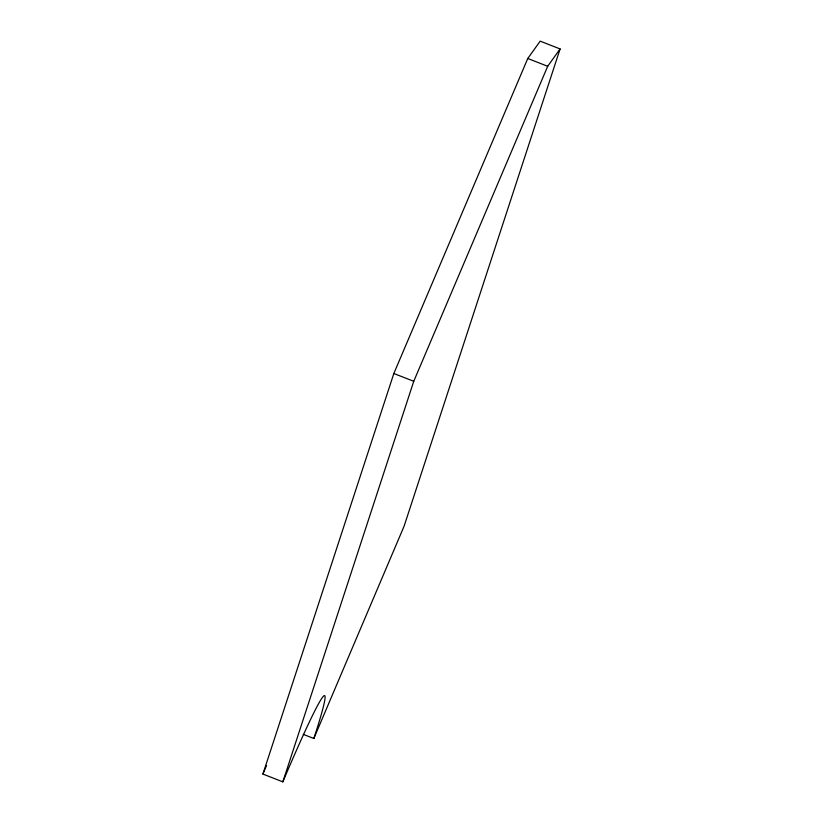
<?xml version="1.0" encoding="UTF-8"?>
<svg xmlns="http://www.w3.org/2000/svg" width="823" height="823" viewBox="0 0 823 823"><rect width="100%" height="100%" fill="white"/><g stroke="black" fill="none" stroke-linecap="round" stroke-linejoin="round"><path stroke-width="1.23" d="M262.907 774.062L393.836 373.508L527.769 58.495L540.166 41.15L560.093 48.938L404.093 526.195L313.841 738.488A229.37 9.382 -68.7 0 0 282.834 781.85L262.907 774.062A229.37 9.382 -68.7 0 1 266.559 765.524M282.834 781.85L413.753 381.286L547.686 66.282L560.093 48.938M527.769 58.495L547.686 66.282M393.836 373.508L413.753 381.286M303.286 734.363L313.841 738.488"/></g></svg>
